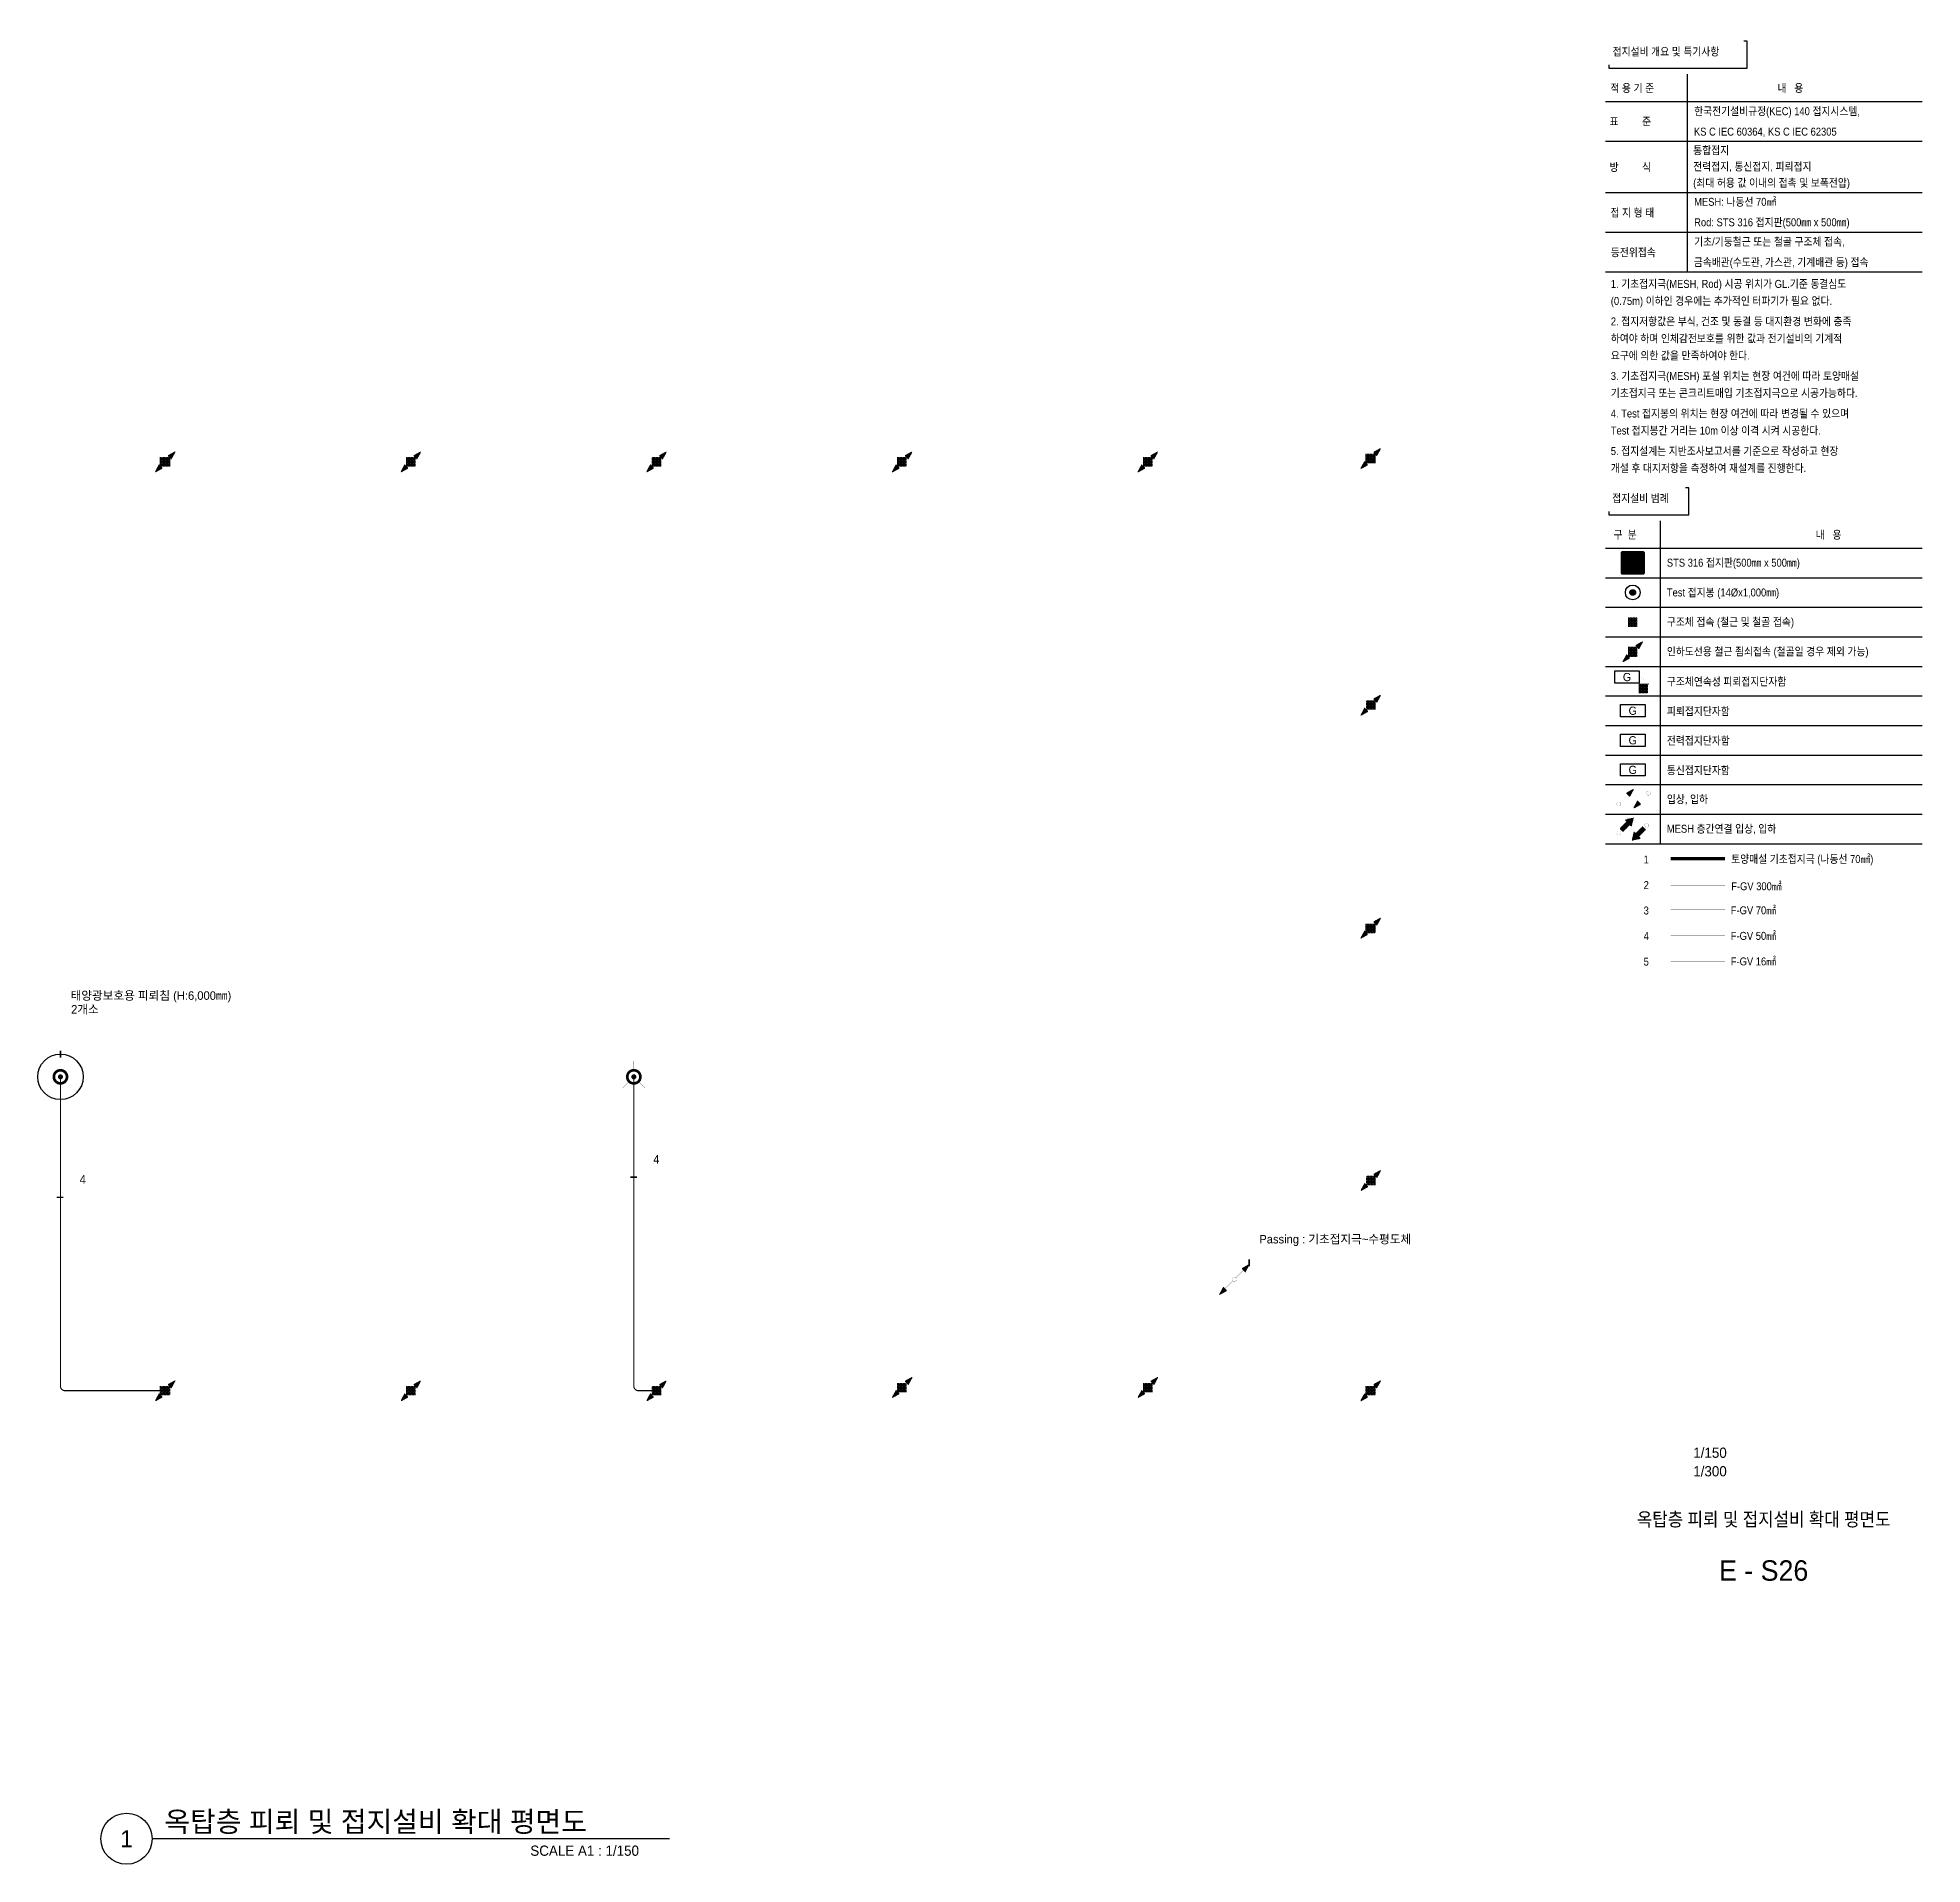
# Model space of a CAD drawing. Header units: millimetres. Extents: x 84495 to 502050, y -708375 to 1238700.
# Drawn here: x 293046 to 375900, y 895425 to 975750 of the extents above; entities that cross this region are included whole.
import ezdxf
from ezdxf.enums import TextEntityAlignment as Align

# ---------------------------------------------------------------- set-up
doc = ezdxf.new("R2010")
doc.units = ezdxf.units.MM
doc.header["$LTSCALE"] = 150
doc.set_wipeout_variables(frame=1)
for name, pattern in [('AM_ISO09W050', [22.5, 12, -1.5, 3, -1.5, 3, -1.5]), ('C2', [18.5, 13.5, -2, 1, -2]), ('HID', [2.3, 1.5, -0.8])]:
    doc.linetypes.add(name, pattern=pattern)
doc.layers.get('0').update_dxf_attribs({"lineweight": 0})
for name, color, linetype in [('------99 Grounding and Lightning', 3, 'Continuous'), ('------99 Grounding_Grounding Terminal Board_E', 3, 'Continuous'), ('------99 Grounding_Grounding Terminal Board_T', 2, 'Continuous'), ('------99 Grounding_Mesh', 6, 'Continuous'), ('-----09 E-WIRE-GV', 2, 'Continuous'), ('-----20 General Symbol', 3, 'Continuous'), ('-----29 Cable Schedule', 1, 'Continuous'), ('-----29 Indicator', 1, 'Continuous'), ('-----30 Text', 2, 'Continuous'), ('-----41 Drawing Title', 2, 'Continuous'), ('-----42 Drawing Number', 2, 'Continuous'), ('-----43 Drawing Scale', 3, 'Continuous')]:
    doc.layers.add(name, color=color, linetype=linetype)
doc.styles.add('ELEC', font='')
doc.styles.get('ELEC').set_extended_font_data('Dotum')
pattern_1 = [(180, (845852.563, 610254.6404), (-1e-14, -6.25), [])]

# ---------------------------------------------------------------- blocks, each defined once
blk = doc.blocks.new('STS 316 접지판')
blk.add_wipeout([(-254, -276), (-270, -270), (-276, -254), (-276, 254), (-270, 270), (-254, 276), (254, 276), (270, 270), (276, 254), (276, -254), (270, -270), (254, -276)])
h = blk.add_hatch(color=256)
h.dxf.hatch_style = 1
h.set_gradient(color1=(132, 132, 132), color2=(214, 214, 214), tint=1, name='SPHERICAL')
edge = h.paths.add_edge_path()
edge.add_line((-254, 276), (254, 276))
edge.add_arc((254, 254), 22.1, 0, 90, ccw=False)
edge.add_line((276, 254), (276, -254))
edge.add_arc((254, -254), 22.1, 270, 360, ccw=False)
edge.add_line((254, -276), (-254, -276))
edge.add_arc((-254, -254), 22.1, 180, 270, ccw=False)
edge.add_line((-276, -254), (-276, 254))
edge.add_arc((-254, 254), 22.1, 90, 180, ccw=False)
h.paths.add_polyline_path([(-169, 221), (169, 221, -0.668179), (173, 212), (-165, 212, -1.496606)], flags=16)
h.paths.add_polyline_path([(221, 169), (221, -169, -0.668179), (212, -173), (212, 165, -1.496606)], flags=16)
h.paths.add_polyline_path([(-173, -212), (165, -212, -1.496606), (169, -221), (-169, -221, -0.668179)], flags=16)
h.paths.add_polyline_path([(-221, 169, 0.022626), (-52, 0, 1.473564), (-43, 4, 0.045564)], flags=16)
h = blk.add_hatch(color=256)
h.set_gradient(color1=(255, 255, 255), tint=1, name='SPHERICAL')
edge = h.paths.add_edge_path()
edge.add_arc((-232, 232), 22.1, 0, 360)
edge = h.paths.add_edge_path()
edge.add_arc((-78, 249), 16.6, 0, 360)
edge = h.paths.add_edge_path()
edge.add_arc((78, 249), 16.6, 0, 360)
edge = h.paths.add_edge_path()
edge.add_arc((232, 232), 22.1, 0, 360)
edge = h.paths.add_edge_path()
edge.add_arc((249, -77), 16.6, 0, 360)
edge = h.paths.add_edge_path()
edge.add_arc((249, 77), 16.6, 0, 360)
edge = h.paths.add_edge_path()
edge.add_arc((-78, -249), 16.6, 0, 360)
edge = h.paths.add_edge_path()
edge.add_arc((78, -249), 16.6, 0, 360)
edge = h.paths.add_edge_path()
edge.add_arc((232, -232), 22.1, 0, 360)
edge = h.paths.add_edge_path()
edge.add_arc((-232, -232), 22.1, 0, 360)
edge = h.paths.add_edge_path()
edge.add_arc((-249, -77), 16.6, 0, 360)
edge = h.paths.add_edge_path()
edge.add_arc((-249, 77), 16.6, 0, 360)
edge = h.paths.add_edge_path()
edge.add_arc((0, 0), 22.1, 0, 360)
h = blk.add_hatch(color=256)
h.set_gradient(color1=(255, 255, 255), tint=1, name='SPHERICAL')
edge = h.paths.add_edge_path()
edge.add_arc((-249, -77), 16.6, 0, 360)
edge = h.paths.add_edge_path()
edge.add_arc((-249, 77), 16.6, 0, 360)
edge = h.paths.add_edge_path()
edge.add_arc((-232, 232), 22.1, 0, 360)
edge = h.paths.add_edge_path()
edge.add_arc((-78, 249), 16.6, 0, 360)
edge = h.paths.add_edge_path()
edge.add_arc((78, 249), 16.6, 0, 360)
edge = h.paths.add_edge_path()
edge.add_arc((0, 0), 22.1, 0, 360)
edge = h.paths.add_edge_path()
edge.add_arc((232, 232), 22.1, 0, 360)
h = blk.add_hatch(color=256)
h.set_gradient(color1=(132, 132, 132), one_color=1, tint=1, name='SPHERICAL')
edge = h.paths.add_edge_path()
edge.add_arc((0, 0), 22.1, 0, 360)
for points in [[(-254, 276), (254, 276, -0.414214), (276, 254), (276, -254, -0.414214), (254, -276), (-254, -276, -0.414214), (-276, -254), (-276, 254, -0.414214), (-254, 276, 0.033225)], [(-221, -169), (-221, 169, -0.668179), (-212, 173), (-43, 4, -0.414214), (-43, -4), (-212, -173, -0.668179), (-221, -169, -0.016281)], [(-169, 221), (169, 221, -0.668179), (173, 212), (4, 43, -0.414214), (-4, 43), (-173, 212, -0.668179), (-169, 221, -0.016281)], [(221, -169), (221, 169, 0.668179), (212, 173), (43, 4, 0.414214), (43, -4), (212, -173, 0.668179), (221, -169, 0.016281)], [(-169, -221), (169, -221, 0.668179), (173, -212), (4, -43, 0.414214), (-4, -43), (-173, -212, 0.668179), (-169, -221, 0.016281)]]:
    blk.add_lwpolyline(points, format="xyb")
for centre, radius in [((-249, 77), 16.6), ((-232, 232), 22.1), ((-78, 249), 16.6), ((0, 0), 22.1), ((78, 249), 16.6), ((232, 232), 22.1), ((249, 77), 16.6), ((-249, -77), 16.6), ((-232, -232), 22.1), ((-78, -249), 16.6), ((78, -249), 16.6), ((232, -232), 22.1), ((249, -77), 16.6)]:
    blk.add_circle(centre, radius)
blk = doc.blocks.new('구조체접속')
h = blk.add_hatch()
h.set_pattern_fill('ANGLE', color=1, scale=200)
h.set_pattern_definition([(0, (0, 0), (0, 55), [40, -15]), (90, (0, 0), (-55, 3e-15), [40, -15])])
h.paths.add_polyline_path([(168, 168), (-168, 168), (-168, -168), (168, -168)])
at = {"color": 1}
for p, q in [((166, 168), (168, 166)), ((-168, -166), (-166, -168))]:
    blk.add_line(p, q, dxfattribs=at)
at = {"color": 1, "const_width": 2}
blk.add_lwpolyline([(168, 168), (-168, 168), (-168, -168), (168, -168)], close=True, dxfattribs=at)
blk = doc.blocks.new("'인하도선용 수직철근 또는 철골")
h = blk.add_hatch()
h.set_pattern_fill('ANSI31', color=256, scale=50, angle=135)
h.set_pattern_definition(pattern_1)
h.paths.add_polyline_path([(291, 293), (180, 89), (88, 181)])
h = blk.add_hatch()
h.set_pattern_fill('ANSI31', color=256, scale=50, angle=135)
h.set_pattern_definition(pattern_1)
h.paths.add_polyline_path([(-291, -293), (-180, -89), (-88, -181)])
at = {"const_width": 3.93}
for points in [[(293, 293), (181, 88), (88, 181), (293, 293)], [(-293, -293), (-181, -88), (-88, -181), (-293, -293)]]:
    blk.add_lwpolyline(points, dxfattribs=at)
at = {"xscale": 0.8, "yscale": 0.8, "zscale": 0.8}
blk.add_blockref('구조체접속', (0, 0), dxfattribs=at)
blk = doc.blocks.new('입상입하1')
h = blk.add_hatch()
h.set_pattern_fill('ANSI31', color=256, scale=50, angle=135)
h.set_pattern_definition([(180, (845993.8846, 610394.13), (-1e-14, -6.25), [])])
h.paths.add_polyline_path([(432, 432), (321, 228), (229, 321)])
at = {"const_width": 3.93}
blk.add_lwpolyline([(0, 61, -1), (0, -61, -1), (0, 61)], format="xyb", dxfattribs=at)
for points in [[(43, 43), (275, 275)], [(434, 433), (322, 227), (229, 321), (434, 433)]]:
    blk.add_lwpolyline(points, dxfattribs=at)
blk = doc.blocks.new('입상입하2')
h = blk.add_hatch()
h.set_pattern_fill('ANSI31', color=256, scale=100, angle=135)
h.set_pattern_definition([(180, (0, 0), (-2e-14, -12.5), [])])
h.paths.add_polyline_path([(326, 242), (377, 192), (433, 433), (192, 377), (242, 326), (39, 124), (124, 39)])
at = {"const_width": 3.93}
blk.add_lwpolyline([(0, 61, -1), (0, -61, -1), (0, 61)], format="xyb", dxfattribs=at)
blk.add_lwpolyline([(377, 192), (326, 242), (124, 39), (39, 124), (242, 326), (192, 377), (433, 433)], close=True, dxfattribs=at)
blk = doc.blocks.new('A$Cbdca0f5f')
at = {"color": 0}
blk.add_lwpolyline([(-360, -360), (-360, 0), (360, 0), (360, -360)], close=True, dxfattribs=at)
at = {"color": 0, "style": 'ELEC'}
blk.add_text('G', height=240, dxfattribs=at).set_placement((0, -180), align=Align.MIDDLE)
blk = doc.blocks.new('구조체연속성 TEST 단자함')
at = {"const_width": 2}
blk.add_lwpolyline([(491, -200), (491, -100, 0.414214), (391, 0), (360, 0)], format="xyb", dxfattribs=at)
at = {"layer": '------99 Grounding_Grounding Terminal Board_E'}
blk.add_blockref('A$Cbdca0f5f', (0, 180), dxfattribs=at)
at = {"xscale": 0.8, "yscale": 0.8, "zscale": 0.8}
blk.add_blockref('구조체접속', (491, -334), dxfattribs=at)
blk = doc.blocks.new('접지봉')
at = {"linetype": 'HID', "ltscale": 200}
h = blk.add_hatch(color=256, dxfattribs=at)
h.dxf.hatch_style = 1
edge = h.paths.add_edge_path()
edge.add_arc((0, 0), 102, 0, 360)
blk.add_circle((0, 0), 271)
blk.add_circle((0, 0), 102, dxfattribs=at)
blk = doc.blocks.new('A13')
blk.add_lwpolyline([(-300, 0), (-300, 300), (300, 300), (300, 0)], close=True)
at = {"style": 'ELEC'}
blk.add_text('G', height=200, dxfattribs=at).set_placement((0, 150), align=Align.MIDDLE)
blk = doc.blocks.new('A$C8673a4d5')
blk.add_wipeout([(-32961, -47990), (-32961, -50363), (-32661, -50363), (-32661, -50663), (-25624, -50663), (-25624, -48290), (-25924, -48290), (-25924, -47990)]).dxf.layer = '-----29 Cable Schedule'
blk.add_wipeout([(-32961, -51192), (-5100, -51192), (-5100, -91305), (-32961, -91305)]).dxf.layer = '-----29 Cable Schedule'
at = {"layer": '-----29 Cable Schedule'}
blk.add_lwpolyline([(-32661, -50363), (-32661, -50663), (-25624, -50663), (-25624, -48290), (-25924, -48290)], dxfattribs=at)
for points in [[(-32961, -47990), (-25924, -47990), (-25924, -50363), (-32961, -50363)], [(-32961, -51193), (-5100, -51193), (-5100, -91306), (-32961, -91306)]]:
    blk.add_wipeout(points).dxf.layer = '-----29 Cable Schedule'
at = {"layer": '-----09 E-WIRE-GV', "color": 6, "linetype": 'AM_ISO09W050', "ltscale": 0.5, "const_width": 300}
blk.add_lwpolyline([(-27238, -80908), (-22438, -80908)], dxfattribs=at)
at = {"layer": '-----09 E-WIRE-GV', "color": 1, "linetype": 'C2', "ltscale": 0.5, "const_width": 30}
blk.add_lwpolyline([(-27238, -83304), (-22438, -83304)], dxfattribs=at)
at = {"layer": '-----09 E-WIRE-GV', "color": 3, "linetype": 'C2', "ltscale": 0.5, "const_width": 30}
blk.add_lwpolyline([(-27238, -85417), (-22438, -85417)], dxfattribs=at)
at = {"layer": '-----09 E-WIRE-GV', "color": 4, "linetype": 'C2', "ltscale": 0.5, "const_width": 30}
blk.add_lwpolyline([(-27238, -87664), (-22438, -87664)], dxfattribs=at)
at = {"layer": '-----09 E-WIRE-GV', "color": 2, "linetype": 'C2', "ltscale": 0.5, "const_width": 30}
blk.add_lwpolyline([(-27238, -89912), (-22438, -89912)], dxfattribs=at)
at = {"layer": '-----29 Cable Schedule'}
blk.add_line((-28161, -51193), (-28161, -79593), dxfattribs=at)
for points in [[(-32961, -53593), (-5100, -53593)], [(-32961, -56193), (-5100, -56193)], [(-32961, -58793), (-5100, -58793)], [(-32961, -61393), (-5100, -61393)], [(-32961, -63993), (-5100, -63993)], [(-32961, -66593), (-5100, -66593)], [(-32961, -69193), (-5100, -69193)], [(-32961, -71793), (-5100, -71793)], [(-32961, -74393), (-5100, -74393)], [(-32961, -76993), (-5100, -76993)], [(-32961, -79593), (-5100, -79593)]]:
    blk.add_lwpolyline(points, dxfattribs=at)
at = {"layer": '------99 Grounding and Lightning'}
for name, p, xscale, yscale, zscale in [('접지봉', (-30561, -57493), 2.4, 2.4, 2.4), ('구조체접속', (-30561, -60093), 2.4, 2.4, 2.4), ("'인하도선용 수직철근 또는 철골", (-30561, -62693), 3, 3, 3), ('구조체연속성 TEST 단자함', (-31062, -64931), 3, 3, 3)]:
    blk.add_blockref(name, p, dxfattribs=dict(at, xscale=xscale, yscale=yscale, zscale=zscale))
at = {"layer": '------99 Grounding_Grounding Terminal Board_E', "xscale": 3, "yscale": 3, "zscale": 3}
for p in [(-30561, -67353), (-30561, -69953)]:
    blk.add_blockref('A$Cbdca0f5f', p, dxfattribs=at)
at = {"layer": '------99 Grounding_Grounding Terminal Board_T', "xscale": 3.6, "yscale": 3.6, "zscale": 3.6}
blk.add_blockref('A13', (-30561, -73633), dxfattribs=at)
at = {"layer": '-----20 General Symbol', "xscale": 3, "yscale": 3, "zscale": 3}
for name, p in [('입상입하1', (-31786, -76095)), ('입상입하2', (-31798, -78616))]:
    blk.add_blockref(name, p, dxfattribs=at)
at = {"layer": '-----20 General Symbol', "xscale": 3, "yscale": 3, "zscale": 3, "rotation": 179.9999999997969}
for name, p in [('입상입하1', (-29184, -75140)), ('입상입하2', (-29324, -77969))]:
    blk.add_blockref(name, p, dxfattribs=at)
at = {"layer": '-----30 Text', "style": 'ELEC', "width": 0.9}
for s, p in [('접지설비 범례', (-32369, -49206)), ('구  분', (-32253, -52408)), ('내   용', (-14473, -52422)), ('STS 316 접지판(500㎜ x 500㎜)', (-27561, -54875)), ('Test 접지봉 (14Øx1,000㎜)', (-27561, -57493)), ('구조체 접속 (철근 및 철골 접속)', (-27561, -60083)), ('인하도선용 철근 죔쇠접속 (철골일 경우 제외 가능)', (-27561, -62683)), ('구조체연속성 피뢰접지단자함', (-27561, -65331)), ('피뢰접지단자함', (-27561, -67931)), ('전력접지단자함', (-27561, -70531)), ('통신접지단자함', (-27561, -73131)), ('입상, 입하', (-27561, -75675)), ('MESH 층간연결 입상, 입하', (-27561, -78275)), ('토양매설 기초접지극 (나동선 70㎟)', (-21904, -80938)), ('F-GV 300㎟ ', (-21904, -83333)), ('F-GV 70㎟', (-21940, -85447)), ('F-GV 50㎟', (-21940, -87694)), ('F-GV 16㎟', (-21940, -89941))]:
    blk.add_text(s, height=700, dxfattribs=at).set_placement(p, align=Align.MIDDLE_LEFT)
for points, layer in [([(-32961, -11903), (-5100, -11903), (-5100, -47690), (-32961, -47690)], '-----29 Cable Schedule'), ([(-30090, -83689), (-30090, -82716), (-29247, -82229), (-28404, -82716), (-28404, -83689), (-29247, -84176)], '-----29 Indicator'), ([(-30090, -90431), (-30090, -89457), (-29247, -88970), (-28404, -89457), (-28404, -90431), (-29247, -90917)], '-----29 Indicator')]:
    blk.add_wipeout(points).dxf.layer = layer
at = {"layer": '------99 Grounding_Mesh', "xscale": 3.6, "yscale": 3.6, "zscale": 3.6}
blk.add_blockref('STS 316 접지판', (-30561, -54893), dxfattribs=at)
at = {"layer": '-----30 Text', "style": 'ELEC', "width": 0.9}
for s, p in [('2', (-29603, -83226)), ('5', (-29603, -89960))]:
    blk.add_text(s, height=700, dxfattribs=at).set_placement(p, align=Align.MIDDLE_LEFT)
for points, layer in [([(-32961, -11903), (-5100, -11903), (-5100, -47690), (-32961, -47690)], '-----29 Cable Schedule'), ([(-30090, -81442), (-30090, -80468), (-29247, -79982), (-28404, -80468), (-28404, -81442), (-29247, -81929)], '-----29 Indicator'), ([(-30090, -88183), (-30090, -87210), (-29247, -86723), (-28404, -87210), (-28404, -88183), (-29247, -88670)], '-----29 Indicator')]:
    blk.add_wipeout(points).dxf.layer = layer
at = {"layer": '-----29 Cable Schedule'}
for points in [[(-32961, -14303), (-5100, -14303)], [(-32961, -17803), (-5100, -17803)], [(-32961, -22303), (-5100, -22303)], [(-32961, -25803), (-5100, -25803)], [(-32961, -29303), (-5100, -29303)]]:
    blk.add_lwpolyline(points, dxfattribs=at)
at = {"layer": '-----30 Text', "style": 'ELEC', "width": 0.9}
for s, p in [('적 용 기 준', (-32525, -13133)), ('내   용', (-17834, -13133)), ('한국전기설비규정(KEC) 140 접지시스템,', (-25161, -15165)), ('표         준', (-32594, -16073)), ('통합접지', (-25245, -18609)), ('KS C IEC 60364, KS C IEC 62305', (-25182, -16965)), ('방         식', (-32594, -20083)), ('전력접지, 통신접지, 피뢰접지 ', (-25245, -20036)), ('(최대 허용 값 이내의 접촉 및 보폭전압)', (-25245, -21462)), ('MESH: 나동선 70㎟', (-25161, -23136)), ('접 지 형 태', (-32525, -24091)), ('Rod: STS 316 접지판(500㎜ x 500㎜)', (-25161, -24936)), ('기초/기둥철근 또는 철골 구조체 접속,', (-25161, -26644)), ('등전위접속', (-32491, -27583)), ('금속배관(수도관, 가스관, 기계배관 등) 접속', (-25197, -28444)), ('(0.75m) 이하인 경우에는 추가적인 터파기가 필요 없다.', (-32491, -31853)), ('1. 기초접지극(MESH, Rod) 시공 위치가 GL.기준 동결심도', (-32491, -30353)), ('하여야 하며 인체감전보호를 위한 값과 전기설비의 기계적 ', (-32491, -35153)), ('2. 접지저항값은 부식, 건조 및 동결 등 대지환경 변화에 충족', (-32491, -33653)), ('요구에 의한 값을 만족하여야 한다.', (-32491, -36653)), ('3. 기초접지극(MESH) 포설 위치는 현장 여건에 따라 토양매설', (-32491, -38453)), ('기초접지극 또는 콘크리트매입 기초접지극으로 시공가능하다.', (-32491, -39953)), ('4. Test 접지봉의 위치는 현장 여건에 따라 변경될 수 있으며', (-32491, -41753)), ('Test 접지봉간 거리는 10m 이상 이격 시켜 시공한다.', (-32491, -43253)), ('5. 접지설계는 지반조사보고서를 기준으로 작성하고 현장 ', (-32491, -45053)), ('개설 후 대지저항을 측정하여 재설계를 진행한다.', (-32491, -46553)), ('1', (-29603, -80979)), ('4', (-29603, -87713))]:
    blk.add_text(s, height=700, dxfattribs=at).set_placement(p, align=Align.MIDDLE_LEFT)
for points, layer in [([(-32961, -8700), (-32961, -11074), (-32661, -11074), (-32661, -11374), (-20506, -11374), (-20506, -9000), (-20806, -9000), (-20806, -8700)], '-----29 Cable Schedule'), ([(-30090, -85936), (-30090, -84963), (-29247, -84476), (-28404, -84963), (-28404, -85936), (-29247, -86423)], '-----29 Indicator')]:
    blk.add_wipeout(points).dxf.layer = layer
at = {"layer": '-----29 Cable Schedule'}
for points in [[(-32661, -11074), (-32661, -11374), (-20506, -11374), (-20506, -9000), (-20806, -9000)], [(-25761, -11903), (-25761, -29303)]]:
    blk.add_lwpolyline(points, dxfattribs=at)
at = {"layer": '-----30 Text', "style": 'ELEC', "width": 0.9}
blk.add_text('3', height=700, dxfattribs=at).set_placement((-29603, -85465), align=Align.MIDDLE_LEFT)
blk.add_wipeout([(-32961, -8700), (-20806, -8700), (-20806, -11074), (-32961, -11074)]).dxf.layer = '-----29 Cable Schedule'
blk.add_text('접지설비 개요 및 특기사항', height=700, dxfattribs=at).set_placement((-32331, -9925), align=Align.MIDDLE_LEFT)
blk = doc.blocks.new('피뢰침')
h = blk.add_hatch(color=256)
h.dxf.hatch_style = 1
h.paths.add_polyline_path([(-231, 0, 1), (231, 0, 1)])
h.paths.add_polyline_path([(155, 0, -1), (-155, 0, -1)], flags=16)
h.paths.add_polyline_path([(74, 0, -1), (-74, 0, -1)], flags=0)
h = blk.add_hatch(color=256)
h.dxf.hatch_style = 1
h.paths.add_polyline_path([(74, 0, 1), (-74, 0, 1)])
at = {"const_width": 2}
for points in [[(231, 0, 1), (-231, 0)], [(-231, 0, 1), (231, 0)], [(155, 0, 1), (-155, 0)], [(-155, 0, 1), (155, 0)], [(74, 0, 1), (-74, 0)], [(-74, 0, 1), (74, 0)]]:
    blk.add_lwpolyline(points, format="xyb", dxfattribs=at)
for points in [[(0, 231), (0, 461)], [(-163, -163), (-326, -326)], [(163, -163), (326, -326)]]:
    blk.add_lwpolyline(points, dxfattribs=at)

msp = doc.modelspace()

# ---------------------------------------------------------------- linework, layer by layer
at = {"layer": '-----09 E-WIRE-GV', "color": 4, "linetype": 'C2', "ltscale": 0.3, "const_width": 50, "elevation": 0}
for points in [[(294046, 930054), (294046, 916453, 0.414214), (294246, 916253), (298650, 916253)], [(319254, 930054), (319254, 916453, 0.414214), (319454, 916253), (320250, 916253)]]:
    msp.add_lwpolyline(points, format="xyb", dxfattribs=at)
at = {"layer": '-----29 Indicator'}
for points, elevation in [([(320260, 926026, 0, 0, 0), (320260, 925641, 0, 0, 0), (319397, 925641, 64.2, 64.2, 0), (319096, 925641, 0, 0, 0)], 0), ([(295043, 925140, 0, 0, 0), (295043, 924756, 0, 0, 0), (294179, 924756, 64.2, 64.2, 0), (293879, 924756, 0, 0, 0)], 45079)]:
    msp.add_lwpolyline(points, format="xyseb", dxfattribs=dict(at, elevation=elevation))
msp.add_circle((294046, 930054), 1000, dxfattribs=at)
at = {"layer": '-----41 Drawing Title', "color": 7}
msp.add_line((320823, 896550), (298077, 896550), dxfattribs=at)
msp.add_circle((296952, 896550), 1125, dxfattribs=at)

# ---------------------------------------------------------------- block references
at = {"layer": '------99 Grounding and Lightning', "xscale": 1.5, "yscale": 1.5, "zscale": 1.5}
for name, p in [("'인하도선용 수직철근 또는 철골", (298650, 957100)), ("'인하도선용 수직철근 또는 철골", (309450, 957100)), ("'인하도선용 수직철근 또는 철골", (320250, 957100)), ("'인하도선용 수직철근 또는 철골", (331050, 957100)), ("'인하도선용 수직철근 또는 철골", (341850, 957100)), ("'인하도선용 수직철근 또는 철골", (351647, 957247)), ("'인하도선용 수직철근 또는 철골", (351653, 946403)), ("'인하도선용 수직철근 또는 철골", (351650, 936600)), ('피뢰침', (294046, 930054, 45079)), ('피뢰침', (319254, 930054, 45079)), ("'인하도선용 수직철근 또는 철골", (351653, 925503)), ("'인하도선용 수직철근 또는 철골", (298650, 916253)), ("'인하도선용 수직철근 또는 철골", (309450, 916253)), ("'인하도선용 수직철근 또는 철골", (320250, 916253)), ("'인하도선용 수직철근 또는 철골", (331050, 916400)), ("'인하도선용 수직철근 또는 철골", (341850, 916400)), ("'인하도선용 수직철근 또는 철골", (351647, 916253))]:
    msp.add_blockref(name, p, dxfattribs=at)
at = {"layer": '-----20 General Symbol', "xscale": 1.5, "yscale": 1.5, "zscale": 1.5}
msp.add_blockref('입상입하1', (345653, 921147), dxfattribs=at)
at = {"layer": '-----20 General Symbol', "xscale": 1.5, "yscale": 1.5, "zscale": 1.5, "rotation": 180}
msp.add_blockref('입상입하1', (345653, 921144), dxfattribs=at)
at = {"layer": '-----29 Cable Schedule', "xscale": 0.5, "yscale": 0.5, "zscale": 0.5}
msp.add_blockref('A$C8673a4d5', (378450, 980100), dxfattribs=at)

# ---------------------------------------------------------------- texts
at = {"layer": '-----41 Drawing Title', "style": 'ELEC', "width": 0.9}
msp.add_text('옥탑층 피뢰 및 접지설비 확대 평면도', height=600, dxfattribs=at).set_placement((368925, 910595), align=Align.MIDDLE_CENTER)
at = {"layer": '-----41 Drawing Title', "color": 2, "style": 'ELEC'}
msp.add_text('옥탑층 피뢰 및 접지설비 확대 평면도', height=900, dxfattribs=at).set_placement((298617, 896850))
at = {"layer": '-----41 Drawing Title', "color": 7, "style": 'ELEC'}
msp.add_text('1', height=750, dxfattribs=at).set_placement((296952, 896550), align=Align.MIDDLE)
at = {"layer": '-----41 Drawing Title', "style": 'ELEC'}
msp.add_text('SCALE A1 : 1/150', height=450, dxfattribs=at).set_placement((319481, 895800), align=Align.RIGHT)
at = {"layer": '-----42 Drawing Number', "style": 'ELEC'}
msp.add_text('E - S26', height=900, dxfattribs=at).set_placement((368925, 908345), align=Align.MIDDLE_CENTER)
at = {"layer": '-----43 Drawing Scale', "style": 'ELEC'}
for s, p in [('1/150', (365830, 913300)), ('1/300', (365830, 912485))]:
    msp.add_text(s, height=450, dxfattribs=at).set_placement(p)

# ---------------------------------------------------------------- wipeouts: each hides what was drawn before it
for points in [[(294430, 933979), (302542, 933979), (302542, 932692), (294430, 932692)], [(346690, 923263), (354413, 923263), (354413, 922513), (346690, 922513)]]:
    msp.add_wipeout(points).dxf.layer = '-----29 Indicator'

# ---------------------------------------------------------------- next in the draw order: linework, layer by layer
at = {"layer": '-----29 Indicator', "elevation": 0}
msp.add_lwpolyline([(294430, 933335, 0, 0, 0), (294046, 933335, 0, 0, 0), (294046, 931204, 64.2, 64.2, 0), (294046, 930904, 0, 0, 0)], format="xyseb", dxfattribs=at)
at = {"layer": '-----29 Indicator'}
msp.add_lwpolyline([(346690, 922888, 0, 0, 0), (346305, 922888, 0, 0, 0), (346305, 922025, 64.2, 64.2, 0), (346305, 921724, 0, 0, 0)], format="xyseb", dxfattribs=at)

# ---------------------------------------------------------------- next in the draw order: texts
at = {"layer": '-----30 Text', "style": 'ELEC'}
for s, p in [('태양광보호용 피뢰침 (H:6,000㎜)', (294492, 933628)), ('2개소', (294515, 933023)), ('Passing : 기초접지극~수평도체', (346752, 922915))]:
    msp.add_text(s, height=375, dxfattribs=at).set_placement(p, align=Align.MIDDLE_LEFT)

# ---------------------------------------------------------------- next in the draw order: wipeouts: each hides what was drawn before it
msp.add_wipeout([(319909, 926228), (319909, 926634), (320260, 926837), (320611, 926634), (320611, 926228), (320260, 926026)]).dxf.layer = '-----29 Indicator'
msp.add_wipeout([(294691, 925343), (294691, 925749), (295043, 925952), (295394, 925749), (295394, 925343), (295043, 925140)]).translate(0, 0, 45079).dxf.layer = '-----29 Indicator'

# ---------------------------------------------------------------- next in the draw order: texts
for p in [(320109, 926428), (294891, 925543, 45079)]:
    msp.add_text('4', height=375, dxfattribs=at).set_placement(p, align=Align.MIDDLE_LEFT)

doc.saveas('drawing.dxf')
